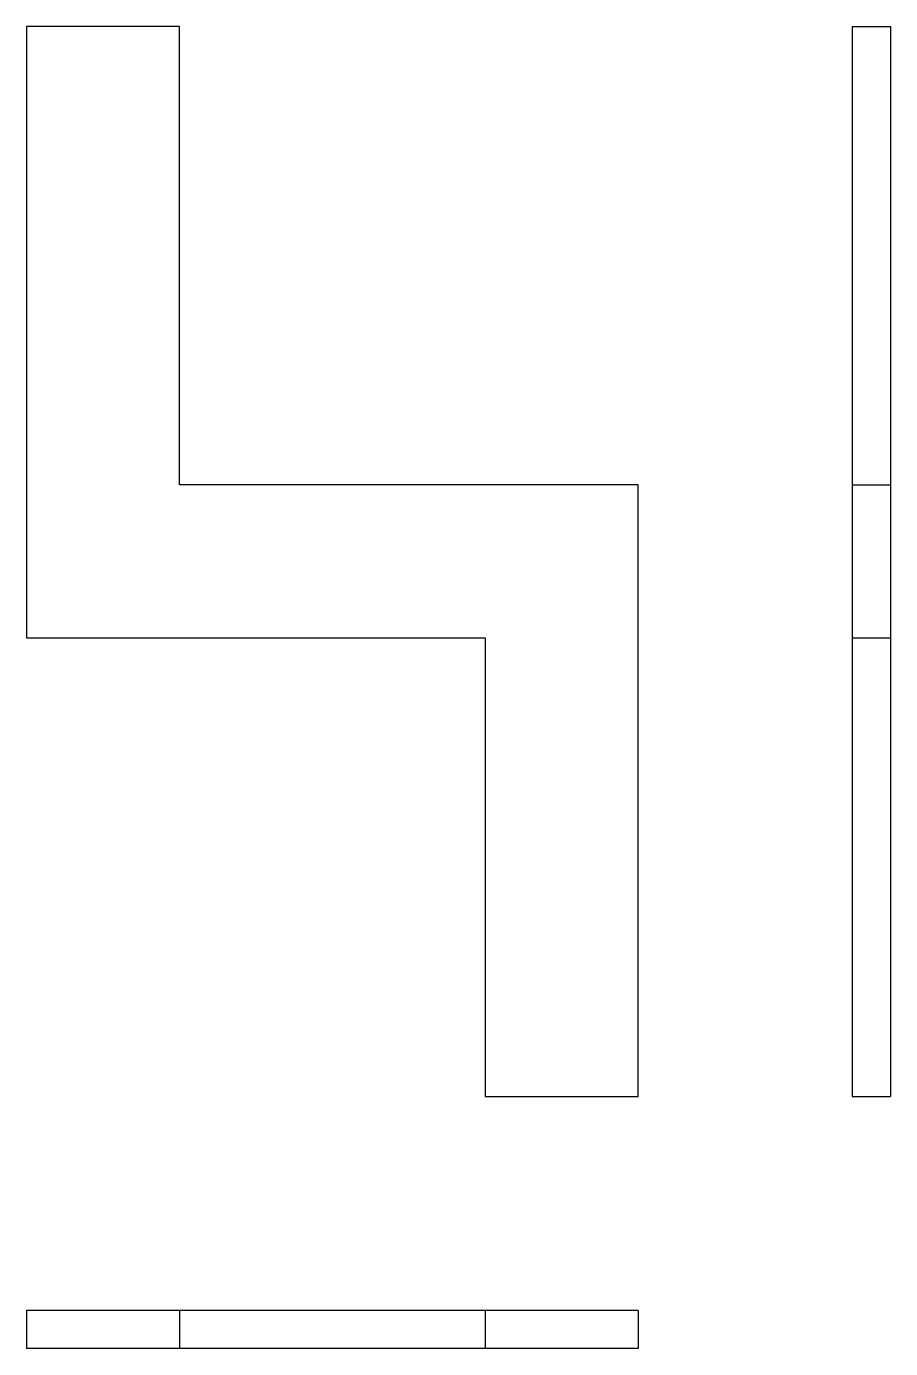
# Model space of a CAD drawing. Extents: x 0 to 1.21, y 0 to 1.85.
import ezdxf

# ---------------------------------------------------------------- set-up
doc = ezdxf.new("R2010")
doc.units = 0
doc.linetypes.add('HIDDEN', pattern=[0.075, 0.050025, -0.024975])
for name, color, linetype in [('FRONT', 7, 'CONTINUOUS'), ('LEFT', 7, 'CONTINUOUS'), ('LEFT_HID', 7, 'HIDDEN'), ('TOP', 7, 'CONTINUOUS'), ('TOP_HID', 7, 'HIDDEN')]:
    doc.layers.add(name, color=color, linetype=linetype)

msp = doc.modelspace()

# ---------------------------------------------------------------- linework, layer by layer
at = {"layer": 'FRONT'}
for p, q in [((0.214286, 1.853571), (0, 1.853571)), ((0, 1.853571), (0, 1.210714)), ((0.214286, 1.210714), (0.214286, 1.853571)), ((0, 1.210714), (0, 0.996429)), ((0.642857, 1.210714), (0.214286, 1.210714)), ((0.857143, 1.210714), (0.642857, 1.210714)), ((0.857143, 0.996429), (0.857143, 1.210714)), ((0, 0.996429), (0.214286, 0.996429)), ((0.214286, 0.996429), (0.642857, 0.996429)), ((0.642857, 0.996429), (0.642857, 0.353571)), ((0.857143, 0.353571), (0.857143, 0.996429)), ((0.642857, 0.353571), (0.857143, 0.353571))]:
    msp.add_line(p, q, dxfattribs=at)
at = {"layer": 'LEFT'}
for p, q in [((1.157143, 1.853571), (1.210714, 1.853571)), ((1.157143, 1.853571), (1.157143, 1.210714)), ((1.210714, 1.853571), (1.210714, 1.210714)), ((1.157143, 1.210714), (1.157143, 0.996429)), ((1.210714, 1.210714), (1.210714, 0.996429)), ((1.157143, 0.996429), (1.157143, 0.353571)), ((1.157143, 0.996429), (1.210714, 0.996429)), ((1.210714, 0.996429), (1.210714, 0.353571)), ((1.157143, 0.353571), (1.210714, 0.353571))]:
    msp.add_line(p, q, dxfattribs=at)
at = {"layer": 'LEFT_HID', "linetype": 'HIDDEN'}
msp.add_line((1.157143, 1.210714), (1.210714, 1.210714), dxfattribs=at)
msp.add_line((1.157143, 1.210714), (1.210714, 1.210714), dxfattribs=at)
msp.add_line((1.157143, 1.210714), (1.210714, 1.210714), dxfattribs=at)
at = {"layer": 'TOP'}
for p, q in [((0, 0.053571), (0, 0)), ((0.214286, 0.053571), (0, 0.053571)), ((0.642857, 0.053571), (0.214286, 0.053571)), ((0.214286, 0.053571), (0.214286, 0)), ((0.857143, 0.053571), (0.642857, 0.053571)), ((0.857143, 0.053571), (0.857143, 0)), ((0.214286, 0), (0, 0)), ((0.642857, 0), (0.214286, 0)), ((0.857143, 0), (0.642857, 0))]:
    msp.add_line(p, q, dxfattribs=at)
at = {"layer": 'TOP_HID', "linetype": 'HIDDEN'}
msp.add_line((0.642857, 0.053571), (0.642857, 0), dxfattribs=at)
msp.add_line((0.642857, 0.053571), (0.642857, 0), dxfattribs=at)

doc.saveas('drawing.dxf')
